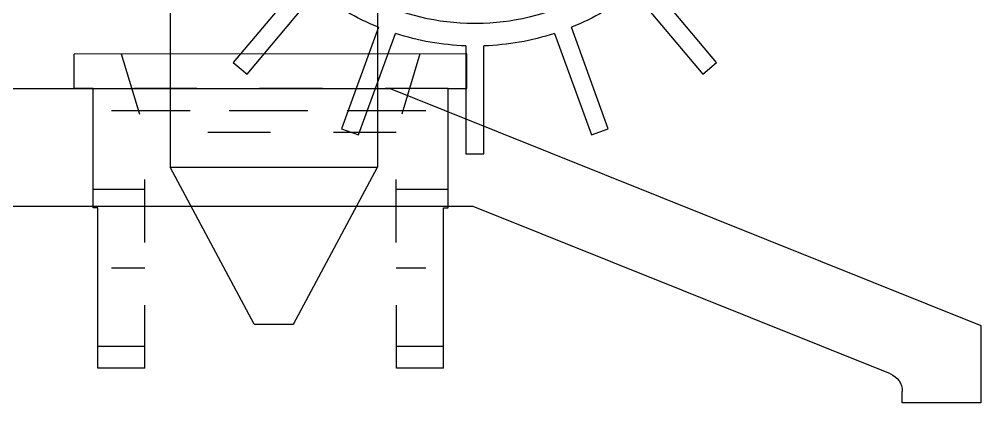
# Model space of a CAD drawing. Extents: x -82 to 113, y -82 to 93.
# Drawn here: x 28.257 to 29.787, y 77.719 to 78.329 of the extents above; entities that cross this region are included whole.
import ezdxf

# ---------------------------------------------------------------- set-up
doc = ezdxf.new("R2010")
doc.units = 0
doc.header["$MEASUREMENT"] = 0
doc.linetypes.add('HIDDEN2', pattern=[0.1875, 0.125, -0.0625])
doc.layers.get('0').update_dxf_attribs({"linetype": 'CONTINUOUS'})
for name, color, linetype in [('Ballons', 7, 'CONTINUOUS'), ('DIM', 7, 'CONTINUOUS'), ('HANDLE_SET', 7, 'CONTINUOUS'), ('INERTIA', 7, 'CONTINUOUS'), ('SEAL', 7, 'CONTINUOUS'), ('TEXT', 7, 'CONTINUOUS'), ('THRESHOLD', 1, 'CONTINUOUS')]:
    doc.layers.add(name, color=color, linetype=linetype)
pattern_1 = [(0, (-26.46618, -28.44178), (0, 0.25), []), (0, (-26.46618, -28.31678), (0, 0.25), [0.125, -0.0625])]

# ---------------------------------------------------------------- blocks, each defined once
blk = doc.blocks.new('dghdg')
at = {"color": 7, "linetype": 'Continuous'}
for p, q in [((515.0678, 43.6415), (515.0588, 43.813)), ((515.0874, 43.8145), (515.0964, 43.643)), ((515.0964, 43.643), (515.0678, 43.6415))]:
    blk.add_line(p, q, dxfattribs=at)
at = {"layer": 'HANDLE_SET'}
blk.add_line((515.3647, 44.0156), (515.3661, 44.0157), dxfattribs=at)
blk.add_arc((515.0517, 44.2225), 0.3738, 270.9942, 275.0057, dxfattribs=at)
at = {"layer": 'SEAL'}
for p, q in [((515.6553, 43.9673), (515.6457, 44.1514)), ((514.4671, 43.905), (514.4574, 44.0891)), ((514.5118, 44.0304), (515.5978, 44.0873)), ((514.5448, 44.0239), (515.5765, 44.078)), ((515.5978, 44.0873), (515.6042, 43.9646)), ((515.5871, 44.0656), (515.5752, 44.0097)), ((514.5182, 43.9077), (514.5118, 44.0304)), ((515.3629, 44.0155), (514.7638, 43.9841)), ((515.5241, 44.024), (515.4064, 44.0178)), ((515.5246, 44.0137), (515.5241, 44.024)), ((514.5533, 43.9562), (514.5356, 44.0105)), ((515.5019, 43.9593), (515.5003, 43.9899)), ((514.7203, 43.9818), (514.6026, 43.9757)), ((514.6026, 43.9757), (514.6032, 43.9654)), ((514.7605, 43.9839), (514.762, 43.984)), ((515.6042, 43.9646), (515.5019, 43.9593)), ((514.6188, 43.9437), (514.6205, 43.9131)), ((515.4616, 43.9469), (515.4637, 43.906)), ((515.3413, 43.9329), (515.4585, 43.8073)), ((514.6205, 43.9131), (514.5182, 43.9077)), ((515.4375, 43.7878), (515.3204, 43.9134)), ((515.4637, 43.906), (515.6069, 43.9135)), ((514.664, 43.8641), (514.6619, 43.905)), ((514.6905, 43.7671), (514.7939, 43.9042)), ((514.8168, 43.887), (514.7134, 43.7498)), ((514.5209, 43.8566), (514.664, 43.8641)), ((515.2248, 43.8513), (515.2919, 43.6932)), ((514.8681, 43.671), (514.9183, 43.8353)), ((515.2655, 43.682), (515.1984, 43.8401)), ((514.9457, 43.8269), (514.8955, 43.6627)), ((515.4585, 43.8073), (515.4375, 43.7878)), ((514.7134, 43.7498), (514.6905, 43.7671)), ((515.2919, 43.6932), (515.2655, 43.682)), ((514.8955, 43.6627), (514.8681, 43.671))]:
    blk.add_line(p, q, dxfattribs=at)
for centre, radius, start, end in [((515.5771, 44.0677), 0.0102, 348.0029, 93), ((514.5453, 44.0137), 0.0102, 93, 197.9985), ((515.0517, 44.2225), 0.3738, 275.0057, 326.364), ((515.0517, 44.2225), 0.4096, 315.0057, 330.0084), ((515.5502, 44.0151), 0.0256, 178.0006, 183), ((515.5502, 44.0151), 0.0256, 183, 273), ((515.5502, 44.0151), 0.0256, 273, 347.9995), ((515.5025, 43.949), 0.041, 93.0014, 183), ((515.0517, 44.2225), 0.4096, 215.9915, 230.9943), ((515.0517, 44.2225), 0.3738, 219.636, 270.9942), ((514.5776, 43.9641), 0.0256, 198.0005, 273), ((514.5776, 43.9641), 0.0256, 273, 3), ((514.5776, 43.9641), 0.0256, 3, 7.9996), ((515.6042, 43.9646), 0.0512, 273, 3), ((514.621, 43.9028), 0.041, 3, 93), ((515.0517, 44.2225), 0.4096, 295.0057, 310.9943), ((514.5182, 43.9077), 0.0512, 183, 273), ((515.0517, 44.2225), 0.4096, 235.0057, 250.9942), ((515.0517, 44.2225), 0.4096, 275.0058, 290.9942), ((515.0517, 44.2225), 0.4096, 255.0058, 270.9942)]:
    blk.add_arc(centre, radius, start, end, dxfattribs=at)
at = {"layer": 'TEXT'}
blk.add_line((515.6457, 44.1514), (514.4574, 44.0891), dxfattribs=at)
blk = doc.blocks.new('FGSFG FG')
at = {"layer": 'HANDLE_SET', "color": 7}
for p, q in [((-67.6622, 44.7486), (-67.6622, 43.9986)), ((-67.3322, 44.7486), (-67.3322, 43.9986)), ((-67.5284, 43.7486), (-67.6622, 43.9986)), ((-67.3322, 43.9986), (-67.6622, 43.9986)), ((-67.4659, 43.7486), (-67.3322, 43.9986)), ((-67.4659, 43.7486), (-67.5284, 43.7486))]:
    blk.add_line(p, q, dxfattribs=at)
at = {"layer": 'INERTIA', "color": 7}
for p, q in [((-67.5317, 45.0972), (-67.5004, 45.1559)), ((-67.5004, 45.1559), (-67.4379, 45.0385)), ((-67.7811, 45.0972), (-67.5317, 45.0972)), ((-67.7247, 44.7486), (-67.7247, 45.0972)), ((-67.6347, 44.7486), (-67.6347, 45.0972)), ((-67.4379, 45.0385), (-67.4066, 45.0972)), ((-67.4066, 45.0972), (-67.1587, 45.0972)), ((-67.3147, 44.7486), (-67.3147, 45.0972)), ((-67.2697, 44.7486), (-67.2697, 45.0972)), ((-67.7247, 44.7486), (-67.2697, 44.7486))]:
    blk.add_line(p, q, dxfattribs=at)
blk = doc.blocks.new('MODIFIED SHOOT BOLT')
at = {"layer": 'DIM'}
h = blk.add_hatch(dxfattribs=at)
h.set_pattern_fill('BRASS', color=256)
h.set_pattern_definition(pattern_1)
h.paths.add_polyline_path([(0.2825, -0.055), (0.221, -0.055), (0.2, -0.125), (0.1999, -0.4999), (0.2749, -0.4999), (0.275, -0.245), (0.2825, -0.245)])
h.paths.add_polyline_path([(0.2375, 0), (0.1482, 0), (0.1482, -0.055), (0.221, -0.055)])
h.paths.add_polyline_path([(0.3125, -0.0001), (0.2375, 0), (0.221, -0.055), (0.2825, -0.055), (0.3125, -0.0551)])
h = blk.add_hatch(dxfattribs=at)
h.set_pattern_fill('BRASS', color=256)
h.set_pattern_definition(pattern_1)
h.paths.add_polyline_path([(-0.2, -0.125), (-0.221, -0.055), (-0.2825, -0.055), (-0.2825, -0.245), (-0.275, -0.245), (-0.2751, -0.4999), (-0.2001, -0.4999)])
h = blk.add_hatch(dxfattribs=at)
h.set_pattern_fill('BRASS', color=256)
h.set_pattern_definition(pattern_1)
h.paths.add_polyline_path([(-0.1818, -0.055), (-0.221, -0.055), (-0.2, -0.125), (-0.1818, -0.125)])
h = blk.add_hatch(dxfattribs=at)
h.set_pattern_fill('BRASS', color=256)
h.set_pattern_definition(pattern_1)
h.paths.add_polyline_path([(0.1482, -0.055), (-0.1818, -0.055), (-0.1818, -0.125), (0.1482, -0.125)])
h = blk.add_hatch(dxfattribs=at)
h.set_pattern_fill('BRASS', color=256)
h.set_pattern_definition(pattern_1)
h.paths.add_polyline_path([(0.221, -0.055), (0.1482, -0.055), (0.1482, -0.125), (0.2, -0.125)])
for p, q in [((-0.2751, -0.4999), (-0.2001, -0.4999)), ((0.1999, -0.4999), (0.2749, -0.4999))]:
    blk.add_line(p, q)
at = {"layer": 'INERTIA', "color": 7}
for p, q in [((-0.3125, 0.0001), (0.3125, -0.0001)), ((-0.3125, -0.0549), (-0.3125, 0.0001)), ((0.3125, -0.0551), (0.3125, -0.0001)), ((-0.2825, -0.055), (-0.3125, -0.0549)), ((-0.2825, -0.245), (-0.2825, -0.055)), ((0.2825, -0.245), (0.2825, -0.055)), ((0.2825, -0.055), (0.3125, -0.0551)), ((-0.275, -0.245), (-0.2825, -0.245)), ((-0.2751, -0.4999), (-0.275, -0.245)), ((0.2749, -0.4999), (0.275, -0.245)), ((0.275, -0.245), (0.2825, -0.245))]:
    blk.add_line(p, q, dxfattribs=at)
at = {"layer": 'INERTIA', "color": 7, "linetype": 'HIDDEN2', "ltscale": 0.5}
for p, q in [((-0.2375, 0), (-0.2, -0.125)), ((0.2375, 0), (0.2, -0.125)), ((-0.2825, -0.055), (0.2825, -0.055)), ((-0.2001, -0.4999), (-0.2, -0.125)), ((-0.2, -0.125), (0.2, -0.125)), ((0.1999, -0.4999), (0.2, -0.125))]:
    blk.add_line(p, q, dxfattribs=at)
blk = doc.blocks.new('ADA SILL')
at = {"layer": 'THRESHOLD'}
for p, q in [((0.877, 0.5), (-0.0625, 0.1231)), ((0.0813, 0.0461), (0.7454, 0.3125)), ((-0.0625, 0.1231), (-0.0625, 0)), ((0.0625, 0), (0.0625, 0.0182)), ((-0.0625, 0), (0.0625, 0))]:
    blk.add_line(p, q, dxfattribs=at)
for points in [[(0.7454, 0.3125), (2.8574, 0.3125, -0.414214)], [(2.2812, 0.5, -1), (2.0938, 0.5), (1.9012, 0.5, -1), (1.7137, 0.5), (0.877, 0.5)]]:
    blk.add_lwpolyline(points, format="xyb", dxfattribs=at)
blk.add_arc((0.0925, 0.0182), 0.03, 111.8585, 180, dxfattribs=at)

msp = doc.modelspace()

# ---------------------------------------------------------------- block references
at = {"layer": 'Ballons', "xscale": -1}
for name, p in [('MODIFIED SHOOT BOLT', (28.6567, 78.274)), ('ADA SILL', (29.7242, 77.719))]:
    msp.add_blockref(name, p, dxfattribs=at)
at = {"layer": 'INERTIA', "color": 7, "xscale": -1}
msp.add_blockref('FGSFG FG', (-38.8355, 34.0954), dxfattribs=at)
at = {"layer": 'INERTIA', "color": 7, "xscale": -1, "rotation": 2.999999999999989}
msp.add_blockref('dghdg', (545.6421, 61.49), dxfattribs=at)

doc.saveas('drawing.dxf')
